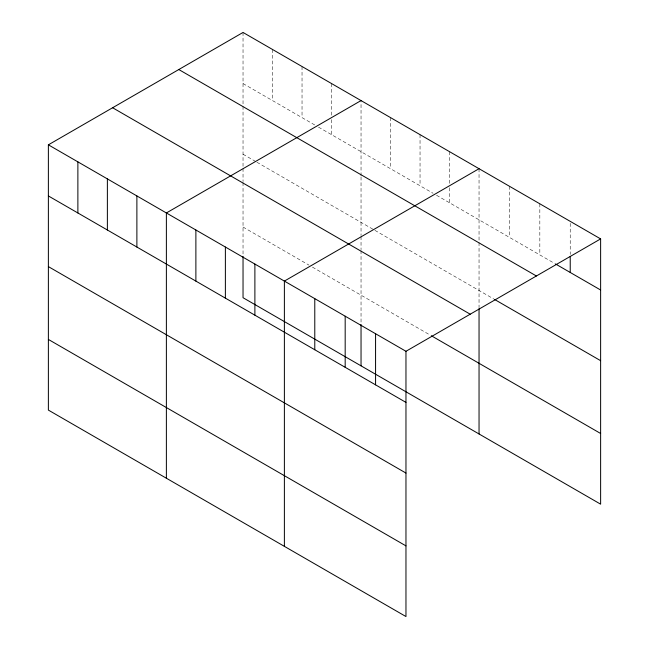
<?xml version="1.0" encoding="UTF-8"?>
<svg xmlns="http://www.w3.org/2000/svg" width="649" height="649" viewBox="0 0 649 649"><rect width="100%" height="100%" fill="white"/><g stroke="black" fill="none" stroke-linecap="round" stroke-linejoin="round"><path stroke-width="0.49" stroke-dasharray="3.25 2.43" d="M243.034 32.45L243.034 167.377M361.039 176.926L361.039 235.506M361.039 175.92L361.039 100.579M243.034 83.559L315.049 125.135M318.521 127.139L433.053 193.264M436.526 195.268L554.595 263.437M243.034 154.227L256.047 161.739M256.915 162.242L374.051 229.876M374.919 230.371L493.808 299.011M243.034 227.045L308.981 265.117M312.445 267.12L430.449 335.249M570.228 223.361L570.228 254.424M539.83 203.802L539.83 254.911M509.441 186.255L509.441 237.364M479.043 168.708L479.043 307.683M449.546 151.679L449.546 183.74M449.546 187.756L449.546 202.78M420.041 134.643L420.041 185.752M390.544 117.615L390.544 168.716M361.039 236.512L361.039 249.662M361.039 250.676L361.039 323.437M331.534 83.551L331.534 115.611M331.534 119.619L331.534 134.651M302.036 66.514L302.036 117.623M272.531 49.486L272.531 100.587M243.034 168.383L243.034 181.533M243.034 182.547L243.034 255.308"/><path stroke-width="0.97" d="M48.375 144.832L405.966 351.287L405.966 616.55L48.375 410.095L48.375 144.832L243.034 32.45L600.625 238.905L600.625 504.168L243.034 297.713L243.034 256.323M361.039 100.579L166.379 212.961L166.379 478.224M479.043 168.708L284.384 281.09L284.384 546.353M405.966 351.287L600.625 238.905M555.463 263.94L600.625 290.006M178.8 69.54L536.39 275.987M494.676 299.514L600.625 360.682M112.61 107.75L470.201 314.197M431.317 335.744L600.625 433.491M48.375 195.941L405.966 402.396M48.375 266.609L405.966 473.064M48.375 339.427L405.966 545.882M570.228 256.428L570.228 272.458M479.043 308.689L479.043 433.97M375.568 333.74L375.568 384.849M361.039 324.451L361.039 365.841M345.179 316.193L345.179 367.293M314.781 298.645L314.781 349.746M254.887 264.062L254.887 315.171M225.381 247.026L225.381 298.134M195.884 229.997L195.884 281.106M136.882 195.933L136.882 247.042M107.377 178.897L107.377 230.006M77.88 161.869L77.88 212.977"/></g></svg>
